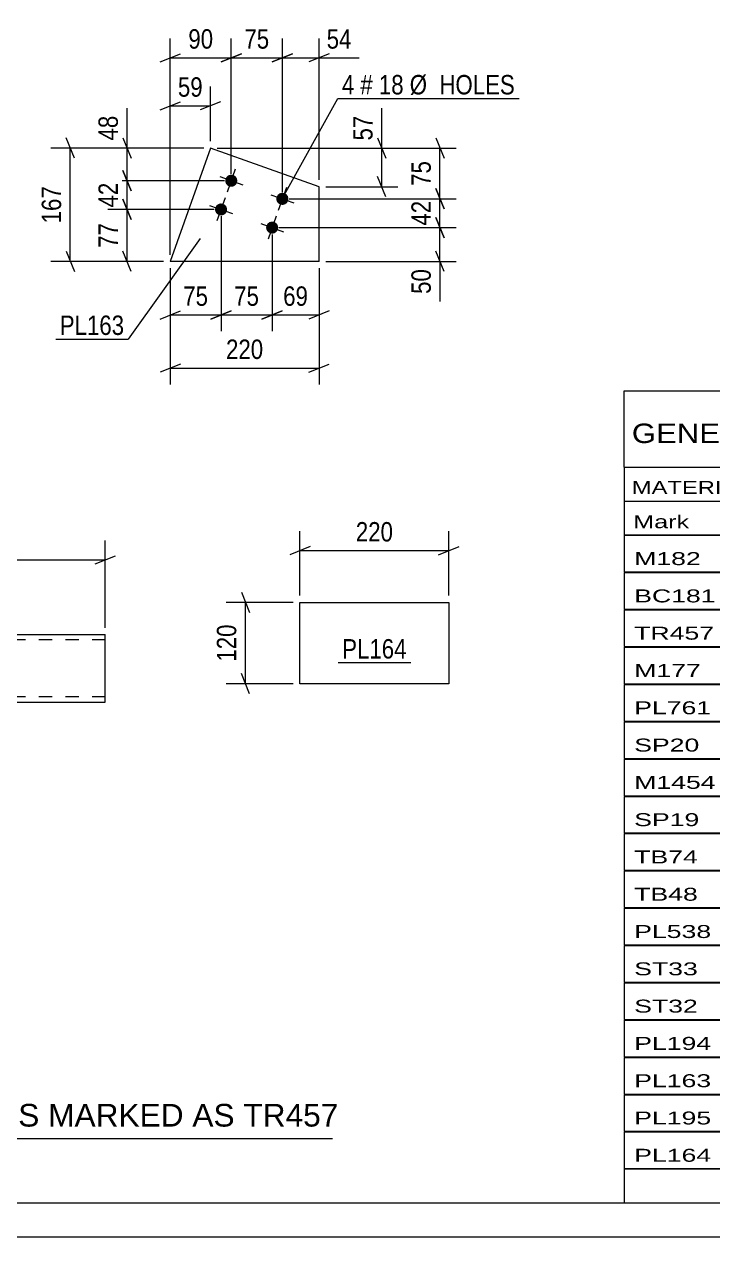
# Model space of a CAD drawing. Header units: millimetres. Extents: x 0 to 841, y 0 to 594.
# Drawn here: x 427.5 to 529.1, y 0 to 178.8 of the extents above; entities that cross this region are included whole.
import ezdxf

# ---------------------------------------------------------------- set-up
doc = ezdxf.new("R2010")
doc.units = ezdxf.units.MM
doc.linetypes.add('DXK_LINE_DOT2', pattern=[3.9198, 1.9599, -1.9599])
doc.styles.add('Arial', font='ARIAL.TTF', dxfattribs={"height": 0.2})
doc.styles.add('Arial Narrow', font='ARIALN.TTF', dxfattribs={"height": 0.2})

# ---------------------------------------------------------------- blocks, each defined once
blk = doc.blocks.new('Unknown-318892622-1113')
at = {"color": 5, "linetype": 'Continuous'}
for p, q in [((5, 5), (836, 5)), ((0, 0), (841, 0))]:
    blk.add_line(p, q, dxfattribs=at)
blk = doc.blocks.new('Part-318892622-2506 - 2489')
at = {"color": 2, "linetype": 'Continuous'}
for p, q in [((399.37, 80.43), (399.37, 88.83)), ((399.37, 88.83), (419.37, 88.83)), ((419.47, 88.83), (439.47, 88.83)), ((439.47, 78.83), (439.47, 88.83)), ((399.37, 80.43), (399.37, 78.83)), ((399.37, 78.83), (419.37, 78.83)), ((419.47, 78.83), (439.47, 78.83))]:
    blk.add_line(p, q, dxfattribs=at)
at = {"color": 7, "linetype": 'DXK_LINE_DOT2'}
for p, q in [((419.37, 88.03), (399.37, 88.03)), ((439.47, 88.03), (419.47, 88.03)), ((399.37, 78.95), (399.37, 80.43)), ((399.37, 79.63), (399.37, 79.69)), ((419.37, 79.63), (399.37, 79.63)), ((439.47, 79.63), (419.47, 79.63)), ((439.47, 79.63), (439.47, 79.69))]:
    blk.add_line(p, q, dxfattribs=at)
blk = doc.blocks.new('Part-318892622-15689 - 15688')
at = {"color": 2, "linetype": 'Continuous'}
for p, q in [((454.98, 160.56), (449.04, 143.84)), ((471, 154.87), (454.98, 160.56)), ((471, 143.84), (471, 154.87)), ((471, 143.84), (449.04, 143.84))]:
    blk.add_line(p, q, dxfattribs=at)
blk = doc.blocks.new('Bolt-318892622-15690 - 15688')
at = {"linetype": 'Continuous'}
for points in [[(458.9, 155.45, -1), (457.2, 156.05, -1)], [(466.44, 152.78, -1), (464.74, 153.38, -1)], [(457.39, 151.21, -1), (455.7, 151.81, -1)], [(464.93, 148.53, -1), (463.24, 149.14, -1)]]:
    blk.add_hatch(color=1, dxfattribs=at).paths.add_polyline_path(points)
at = {"color": 1, "linetype": 'Continuous'}
for p, q in [((458.65, 157.45), (457.45, 154.06)), ((456.35, 156.36), (459.75, 155.15)), ((466.19, 154.77), (464.99, 151.38)), ((454.85, 152.11), (458.24, 150.91)), ((457.15, 153.21), (455.94, 149.82)), ((463.89, 153.68), (467.29, 152.47)), ((464.69, 150.53), (463.48, 147.14)), ((462.39, 149.44), (465.78, 148.23))]:
    blk.add_line(p, q, dxfattribs=at)
blk = doc.blocks.new('Part-318892622-16465 - 16464')
at = {"color": 2, "linetype": 'Continuous'}
for p, q in [((468.19, 81.56), (468.19, 93.56)), ((468.19, 93.56), (490.15, 93.56)), ((490.15, 93.56), (490.15, 81.56)), ((490.15, 81.56), (468.19, 81.56))]:
    blk.add_line(p, q, dxfattribs=at)
blk = doc.blocks.new('StraightDimension-318892622-2512 - 2489')
at = {"color": 7, "linetype": 'Continuous'}
for p, q in [((399.37, 89.83), (399.37, 102.68)), ((439.47, 89.83), (439.47, 102.68)), ((400.87, 100.43), (397.87, 99.23)), ((437.97, 99.23), (440.97, 100.43)), ((399.37, 99.83), (439.47, 99.83))]:
    blk.add_line(p, q, dxfattribs=at)
at = {"color": 0}
blk.add_wipeout([(424.59, 100.58), (424.59, 104.78), (414.25, 104.78), (414.25, 100.58)], dxfattribs=at)
at = {"color": 3, "style": 'Arial Narrow'}
blk.add_text('18007', height=2.863, dxfattribs=at).set_placement((414.85, 101.18))
blk = doc.blocks.new('StraightDimension-318892622-15724 - 15688')
at = {"color": 7, "linetype": 'Continuous'}
for p, q in [((456.54, 150.51), (456.54, 133.55)), ((464.08, 147.84), (464.08, 133.55)), ((455.04, 135.35), (458.04, 136.55)), ((456.54, 135.95), (464.08, 135.95)), ((465.58, 136.55), (462.58, 135.35))]:
    blk.add_line(p, q, dxfattribs=at)
at = {"color": 0}
blk.add_wipeout([(462.74, 136.7), (462.74, 140.9), (457.89, 140.9), (457.89, 136.7)], dxfattribs=at)
at = {"color": 3, "style": 'Arial Narrow'}
blk.add_text('75', height=2.863, dxfattribs=at).set_placement((458.49, 137.3))
blk = doc.blocks.new('StraightDimension-318892622-15713 - 15688')
at = {"color": 7, "linetype": 'Continuous'}
for p, q in [((479.65, 162.06), (480.85, 159.06)), ((455.98, 160.56), (482.65, 160.56)), ((480.25, 154.87), (480.25, 160.56)), ((480.85, 153.37), (479.65, 156.37)), ((472, 154.87), (482.65, 154.87))]:
    blk.add_line(p, q, dxfattribs=at)
at = {"color": 0}
blk.add_wipeout([(479.5, 165.94), (475.3, 165.94), (475.3, 161.08), (479.5, 161.08)], dxfattribs=at)
at = {"color": 7, "linetype": 'Continuous'}
blk.add_line((480.25, 160.56), (480.25, 166.46), dxfattribs=at)
blk.add_line((480.25, 160.56), (480.25, 166.46), dxfattribs=at)
at = {"color": 3, "style": 'Arial Narrow'}
blk.add_text('57', height=2.863, rotation=90.0002, dxfattribs=at).set_placement((478.9, 161.68))
blk = doc.blocks.new('StraightDimension-318892622-15705 - 15688')
at = {"color": 7, "linetype": 'Continuous'}
for p, q in [((449.04, 144.84), (449.04, 169.64)), ((454.98, 161.56), (454.98, 169.64)), ((447.54, 166.19), (450.54, 167.39)), ((449.04, 166.79), (454.98, 166.79)), ((456.48, 167.39), (453.48, 166.19))]:
    blk.add_line(p, q, dxfattribs=at)
at = {"color": 0}
blk.add_wipeout([(454.44, 167.54), (454.44, 171.74), (449.58, 171.74), (449.58, 167.54)], dxfattribs=at)
at = {"color": 3, "style": 'Arial Narrow'}
blk.add_text('59', height=2.863, dxfattribs=at).set_placement((450.18, 168.14))
blk = doc.blocks.new('StraightDimension-318892622-16385 - 15688')
at = {"color": 7, "linetype": 'Continuous'}
for p, q in [((488.24, 154.58), (489.44, 151.58)), ((466.59, 153.08), (491.24, 153.08)), ((488.84, 148.84), (488.84, 153.08)), ((489.44, 147.34), (488.24, 150.34)), ((465.08, 148.84), (491.24, 148.84))]:
    blk.add_line(p, q, dxfattribs=at)
at = {"color": 0}
blk.add_wipeout([(488.09, 153.38), (483.89, 153.38), (483.89, 148.53), (488.09, 148.53)], dxfattribs=at)
at = {"color": 3, "style": 'Arial Narrow'}
blk.add_text('42', height=2.863, rotation=90.0002, dxfattribs=at).set_placement((487.49, 149.13))
blk = doc.blocks.new('StraightDimension-318892622-15709 - 15688')
at = {"color": 7, "linetype": 'Continuous'}
for p, q in [((449.04, 142.84), (449.04, 125.71)), ((471, 142.84), (471, 125.71)), ((450.54, 128.71), (447.54, 127.51)), ((449.04, 128.11), (471, 128.11)), ((469.5, 127.51), (472.5, 128.71))]:
    blk.add_line(p, q, dxfattribs=at)
at = {"color": 0}
blk.add_wipeout([(463.36, 128.86), (463.36, 133.06), (456.68, 133.06), (456.68, 128.86)], dxfattribs=at)
at = {"color": 3, "style": 'Arial Narrow'}
blk.add_text('220', height=2.863, dxfattribs=at).set_placement((457.28, 129.46))
blk = doc.blocks.new('StraightDimension-318892622-16412 - 15688')
at = {"color": 7, "linetype": 'Continuous'}
for p, q in [((449.04, 144.84), (449.04, 176.73)), ((458.05, 156.75), (458.05, 176.73)), ((447.54, 173.28), (450.54, 174.48)), ((449.04, 173.88), (458.05, 173.88)), ((459.55, 174.48), (456.55, 173.28))]:
    blk.add_line(p, q, dxfattribs=at)
at = {"color": 0}
blk.add_wipeout([(455.98, 174.63), (455.98, 178.83), (451.12, 178.83), (451.12, 174.63)], dxfattribs=at)
at = {"color": 3, "style": 'Arial Narrow'}
blk.add_text('90', height=2.863, dxfattribs=at).set_placement((451.72, 175.23))
blk = doc.blocks.new('StraightDimension-318892622-15719 - 15688')
at = {"color": 7, "linetype": 'Continuous'}
for p, q in [((434.9, 159.06), (433.7, 162.06)), ((453.98, 160.56), (431.45, 160.56)), ((434.3, 143.84), (434.3, 160.56)), ((433.7, 145.34), (434.9, 142.34)), ((448.04, 143.84), (431.45, 143.84))]:
    blk.add_line(p, q, dxfattribs=at)
at = {"color": 0}
blk.add_wipeout([(433.55, 155.54), (429.35, 155.54), (429.35, 148.86), (433.55, 148.86)], dxfattribs=at)
at = {"color": 3, "style": 'Arial Narrow'}
blk.add_text('167', height=2.863, rotation=90.0002, dxfattribs=at).set_placement((432.95, 149.46))
blk = doc.blocks.new('StraightDimension-318892622-15723 - 15688')
at = {"color": 7, "linetype": 'Continuous'}
for p, q in [((464.08, 147.84), (464.08, 133.55)), ((471, 142.84), (471, 133.55)), ((462.58, 135.35), (465.58, 136.55)), ((464.08, 135.95), (471, 135.95)), ((472.5, 136.55), (469.5, 135.35))]:
    blk.add_line(p, q, dxfattribs=at)
at = {"color": 0}
blk.add_wipeout([(469.97, 136.7), (469.97, 140.9), (465.11, 140.9), (465.11, 136.7)], dxfattribs=at)
at = {"color": 3, "style": 'Arial Narrow'}
blk.add_text('69', height=2.863, dxfattribs=at).set_placement((465.71, 137.3))
blk = doc.blocks.new('StraightDimension-318892622-15725 - 15688')
at = {"color": 7, "linetype": 'Continuous'}
for p, q in [((456.54, 150.51), (456.54, 133.55)), ((449.04, 142.84), (449.04, 133.55)), ((447.54, 135.35), (450.54, 136.55)), ((449.04, 135.95), (456.54, 135.95)), ((458.04, 136.55), (455.04, 135.35))]:
    blk.add_line(p, q, dxfattribs=at)
at = {"color": 0}
blk.add_wipeout([(455.22, 136.7), (455.22, 140.9), (450.37, 140.9), (450.37, 136.7)], dxfattribs=at)
at = {"color": 3, "style": 'Arial Narrow'}
blk.add_text('75', height=2.863, dxfattribs=at).set_placement((450.97, 137.3))
blk = doc.blocks.new('StraightDimension-318892622-15743 - 15688')
at = {"color": 7, "linetype": 'Continuous'}
for p, q in [((442.07, 162.06), (443.27, 159.06)), ((453.98, 160.56), (439.82, 160.56)), ((442.67, 155.75), (442.67, 160.56)), ((457.05, 155.75), (439.82, 155.75)), ((443.27, 154.25), (442.07, 157.25))]:
    blk.add_line(p, q, dxfattribs=at)
at = {"color": 0}
blk.add_wipeout([(441.92, 165.94), (437.72, 165.94), (437.72, 161.08), (441.92, 161.08)], dxfattribs=at)
at = {"color": 7, "linetype": 'Continuous'}
blk.add_line((442.67, 160.56), (442.67, 166.46), dxfattribs=at)
blk.add_line((442.67, 160.56), (442.67, 166.46), dxfattribs=at)
at = {"color": 3, "style": 'Arial Narrow'}
blk.add_text('48', height=2.863, rotation=90.0002, dxfattribs=at).set_placement((441.32, 161.68))
blk = doc.blocks.new('StraightDimension-318892622-15744 - 15688')
at = {"color": 7, "linetype": 'Continuous'}
for p, q in [((457.05, 155.75), (439.82, 155.75)), ((442.07, 157.25), (443.27, 154.25)), ((442.67, 151.51), (442.67, 155.75)), ((443.27, 150.01), (442.07, 153.01)), ((455.54, 151.51), (439.82, 151.51))]:
    blk.add_line(p, q, dxfattribs=at)
at = {"color": 0}
blk.add_wipeout([(441.92, 156.06), (437.72, 156.06), (437.72, 151.2), (441.92, 151.2)], dxfattribs=at)
at = {"color": 3, "style": 'Arial Narrow'}
blk.add_text('42', height=2.863, rotation=90.0002, dxfattribs=at).set_placement((441.32, 151.8))
blk = doc.blocks.new('StraightDimension-318892622-15745 - 15688')
at = {"color": 7, "linetype": 'Continuous'}
for p, q in [((442.07, 153.01), (443.27, 150.01)), ((455.54, 151.51), (439.82, 151.51)), ((442.67, 143.84), (442.67, 151.51)), ((443.27, 142.34), (442.07, 145.34)), ((448.04, 143.84), (439.82, 143.84))]:
    blk.add_line(p, q, dxfattribs=at)
at = {"color": 0}
blk.add_wipeout([(441.92, 150.1), (437.72, 150.1), (437.72, 145.25), (441.92, 145.25)], dxfattribs=at)
at = {"color": 3, "style": 'Arial Narrow'}
blk.add_text('77', height=2.863, rotation=90.0002, dxfattribs=at).set_placement((441.32, 145.85))
blk = doc.blocks.new('StraightDimension-318892622-16384 - 15688')
at = {"color": 7, "linetype": 'Continuous'}
for p, q in [((488.24, 162.06), (489.44, 159.06)), ((455.98, 160.56), (491.24, 160.56)), ((488.84, 153.08), (488.84, 160.56)), ((489.44, 151.58), (488.24, 154.58)), ((466.59, 153.08), (491.24, 153.08))]:
    blk.add_line(p, q, dxfattribs=at)
at = {"color": 0}
blk.add_wipeout([(488.09, 159.24), (483.89, 159.24), (483.89, 154.39), (488.09, 154.39)], dxfattribs=at)
at = {"color": 3, "style": 'Arial Narrow'}
blk.add_text('75', height=2.863, rotation=90.0002, dxfattribs=at).set_placement((487.49, 154.99))
blk = doc.blocks.new('StraightDimension-318892622-16386 - 15688')
at = {"color": 7, "linetype": 'Continuous'}
for p, q in [((488.24, 150.34), (489.44, 147.34)), ((465.08, 148.84), (491.24, 148.84)), ((488.84, 143.84), (488.84, 148.84)), ((489.44, 142.34), (488.24, 145.34)), ((472, 143.84), (491.24, 143.84))]:
    blk.add_line(p, q, dxfattribs=at)
at = {"color": 0}
blk.add_wipeout([(488.09, 143.31), (483.89, 143.31), (483.89, 138.46), (488.09, 138.46)], dxfattribs=at)
at = {"color": 7, "linetype": 'Continuous'}
blk.add_line((488.84, 143.84), (488.84, 137.93), dxfattribs=at)
blk.add_line((488.84, 143.84), (488.84, 137.93), dxfattribs=at)
at = {"color": 3, "style": 'Arial Narrow'}
blk.add_text('50', height=2.863, rotation=90.0002, dxfattribs=at).set_placement((487.49, 139.06))
blk = doc.blocks.new('StraightDimension-318892622-16410 - 15688')
at = {"color": 7, "linetype": 'Continuous'}
for p, q in [((465.59, 154.08), (465.59, 176.73)), ((471, 155.87), (471, 176.73)), ((464.09, 173.28), (467.09, 174.48)), ((465.59, 173.88), (471, 173.88)), ((472.5, 174.48), (469.5, 173.28))]:
    blk.add_line(p, q, dxfattribs=at)
at = {"color": 0}
blk.add_wipeout([(476.38, 174.63), (476.38, 178.83), (471.53, 178.83), (471.53, 174.63)], dxfattribs=at)
at = {"color": 7, "linetype": 'Continuous'}
blk.add_line((471, 173.88), (476.91, 173.88), dxfattribs=at)
blk.add_line((471, 173.88), (476.91, 173.88), dxfattribs=at)
at = {"color": 3, "style": 'Arial Narrow'}
blk.add_text('54', height=2.863, dxfattribs=at).set_placement((472.13, 175.23))
blk = doc.blocks.new('StraightDimension-318892622-16411 - 15688')
at = {"color": 7, "linetype": 'Continuous'}
for p, q in [((458.05, 156.75), (458.05, 176.73)), ((465.59, 154.08), (465.59, 176.73)), ((456.55, 173.28), (459.55, 174.48)), ((458.05, 173.88), (465.59, 173.88)), ((467.09, 174.48), (464.09, 173.28))]:
    blk.add_line(p, q, dxfattribs=at)
at = {"color": 0}
blk.add_wipeout([(464.25, 174.63), (464.25, 178.83), (459.39, 178.83), (459.39, 174.63)], dxfattribs=at)
at = {"color": 3, "style": 'Arial Narrow'}
blk.add_text('75', height=2.863, dxfattribs=at).set_placement((459.99, 175.23))
blk = doc.blocks.new('StraightDimension-318892622-16585 - 16464')
at = {"color": 7, "linetype": 'Continuous'}
for p, q in [((459.54, 95.06), (460.74, 92.06)), ((467.19, 93.56), (457.29, 93.56)), ((460.14, 81.56), (460.14, 93.56)), ((460.74, 80.06), (459.54, 83.06)), ((467.19, 81.56), (457.29, 81.56))]:
    blk.add_line(p, q, dxfattribs=at)
at = {"color": 0}
blk.add_wipeout([(459.39, 90.91), (455.19, 90.91), (455.19, 84.22), (459.39, 84.22)], dxfattribs=at)
at = {"color": 3, "style": 'Arial Narrow'}
blk.add_text('120', height=2.863, rotation=90.0002, dxfattribs=at).set_placement((458.79, 84.82))
blk = doc.blocks.new('StraightDimension-318892622-16589 - 16464')
at = {"color": 7, "linetype": 'Continuous'}
for p, q in [((468.19, 94.56), (468.19, 104.04)), ((490.15, 94.56), (490.15, 104.04)), ((469.69, 101.79), (466.69, 100.59)), ((468.19, 101.19), (490.15, 101.19)), ((488.65, 100.59), (491.65, 101.79))]:
    blk.add_line(p, q, dxfattribs=at)
at = {"color": 0}
blk.add_wipeout([(482.51, 101.94), (482.51, 106.14), (475.83, 106.14), (475.83, 101.94)], dxfattribs=at)
at = {"color": 3, "style": 'Arial Narrow'}
blk.add_text('220', height=2.863, dxfattribs=at).set_placement((476.43, 102.54))
blk = doc.blocks.new('Unknown-318892622-16950')
at = {"color": 7, "linetype": 'Continuous'}
for p, q in [((516, 124.75), (676, 124.75)), ((516, 113.5), (516, 124.75)), ((676, 124.75), (676, 113.5)), ((516, 113.5), (676, 113.5)), ((516, 113.5), (516, 108.5)), ((676, 113.5), (676, 108.5)), ((516, 108.5), (676, 108.5)), ((516, 108.5), (516, 103.5)), ((540, 108.5), (540, 103.5)), ((575.5, 108.5), (575.5, 103.5)), ((601.5, 108.5), (601.5, 103.5)), ((614.5, 108.5), (614.5, 103.5)), ((632, 108.5), (632, 103.5)), ((654, 108.5), (654, 103.5)), ((676, 108.5), (676, 103.5)), ((516, 103.5), (676, 103.5)), ((516, 103.45), (516, 98.05)), ((516, 103.45), (676, 103.45)), ((540, 103.5), (540, 98)), ((575.5, 103.5), (575.5, 98)), ((601.5, 103.5), (601.5, 98)), ((614.5, 103.5), (614.5, 98)), ((632, 103.5), (632, 98)), ((654, 103.5), (654, 98)), ((676, 103.45), (676, 98.05)), ((516, 98.05), (676, 98.05)), ((516, 97.95), (516, 92.55)), ((516, 97.95), (676, 97.95)), ((540, 98), (540, 92.5)), ((575.5, 98), (575.5, 92.5)), ((601.5, 98), (601.5, 92.5)), ((614.5, 98), (614.5, 92.5)), ((632, 98), (632, 92.5)), ((654, 98), (654, 92.5)), ((676, 97.95), (676, 92.55)), ((516, 92.55), (676, 92.55)), ((516, 92.45), (516, 87.05)), ((516, 92.45), (676, 92.45)), ((540, 92.5), (540, 87)), ((575.5, 92.5), (575.5, 87)), ((601.5, 92.5), (601.5, 87)), ((614.5, 92.5), (614.5, 87)), ((632, 92.5), (632, 87)), ((654, 92.5), (654, 87)), ((676, 92.45), (676, 87.05)), ((516, 87.05), (676, 87.05)), ((516, 86.95), (516, 81.55)), ((516, 86.95), (676, 86.95)), ((540, 87), (540, 81.5)), ((575.5, 87), (575.5, 81.5)), ((601.5, 87), (601.5, 81.5)), ((614.5, 87), (614.5, 81.5)), ((632, 87), (632, 81.5)), ((654, 87), (654, 81.5)), ((676, 86.95), (676, 81.55)), ((516, 81.55), (676, 81.55)), ((516, 81.45), (516, 76.05)), ((516, 81.45), (676, 81.45)), ((540, 81.5), (540, 76)), ((575.5, 81.5), (575.5, 76)), ((601.5, 81.5), (601.5, 76)), ((614.5, 81.5), (614.5, 76)), ((632, 81.5), (632, 76)), ((654, 81.5), (654, 76)), ((676, 81.45), (676, 76.05)), ((516, 76.05), (676, 76.05)), ((516, 75.95), (516, 70.55)), ((516, 75.95), (676, 75.95)), ((540, 76), (540, 70.5)), ((575.5, 76), (575.5, 70.5)), ((601.5, 76), (601.5, 70.5)), ((614.5, 76), (614.5, 70.5)), ((632, 76), (632, 70.5)), ((654, 76), (654, 70.5)), ((676, 75.95), (676, 70.55)), ((516, 70.55), (676, 70.55)), ((516, 70.45), (516, 65.05)), ((516, 70.45), (676, 70.45)), ((540, 70.5), (540, 65)), ((575.5, 70.5), (575.5, 65)), ((601.5, 70.5), (601.5, 65)), ((614.5, 70.5), (614.5, 65)), ((632, 70.5), (632, 65)), ((654, 70.5), (654, 65)), ((676, 70.45), (676, 65.05)), ((516, 65.05), (676, 65.05)), ((516, 64.95), (516, 59.55)), ((516, 64.95), (676, 64.95)), ((540, 65), (540, 59.5)), ((575.5, 65), (575.5, 59.5)), ((601.5, 65), (601.5, 59.5)), ((614.5, 65), (614.5, 59.5)), ((632, 65), (632, 59.5)), ((654, 65), (654, 59.5)), ((676, 64.95), (676, 59.55)), ((516, 59.55), (676, 59.55)), ((516, 59.45), (516, 54.05)), ((516, 59.45), (676, 59.45)), ((540, 59.5), (540, 54)), ((575.5, 59.5), (575.5, 54)), ((601.5, 59.5), (601.5, 54)), ((614.5, 59.5), (614.5, 54)), ((632, 59.5), (632, 54)), ((654, 59.5), (654, 54)), ((676, 59.45), (676, 54.05)), ((516, 54.05), (676, 54.05)), ((516, 53.95), (516, 48.55)), ((516, 53.95), (676, 53.95)), ((540, 54), (540, 48.5)), ((575.5, 54), (575.5, 48.5)), ((601.5, 54), (601.5, 48.5)), ((614.5, 54), (614.5, 48.5)), ((632, 54), (632, 48.5)), ((654, 54), (654, 48.5)), ((676, 53.95), (676, 48.55)), ((516, 48.55), (676, 48.55)), ((516, 48.45), (516, 43.05)), ((516, 48.45), (676, 48.45)), ((540, 48.5), (540, 43)), ((575.5, 48.5), (575.5, 43)), ((601.5, 48.5), (601.5, 43)), ((614.5, 48.5), (614.5, 43)), ((632, 48.5), (632, 43)), ((654, 48.5), (654, 43)), ((676, 48.45), (676, 43.05)), ((516, 43.05), (676, 43.05)), ((516, 42.95), (516, 37.55)), ((516, 42.95), (676, 42.95)), ((540, 43), (540, 37.5)), ((575.5, 43), (575.5, 37.5)), ((601.5, 43), (601.5, 37.5)), ((614.5, 43), (614.5, 37.5)), ((632, 43), (632, 37.5)), ((654, 43), (654, 37.5)), ((676, 42.95), (676, 37.55)), ((516, 37.55), (676, 37.55)), ((516, 37.45), (516, 32.05)), ((516, 37.45), (676, 37.45)), ((540, 37.5), (540, 32)), ((575.5, 37.5), (575.5, 32)), ((601.5, 37.5), (601.5, 32)), ((614.5, 37.5), (614.5, 32)), ((632, 37.5), (632, 32)), ((654, 37.5), (654, 32)), ((676, 37.45), (676, 32.05)), ((516, 32.05), (676, 32.05)), ((516, 31.95), (516, 26.55)), ((516, 31.95), (676, 31.95)), ((540, 32), (540, 26.5)), ((575.5, 32), (575.5, 26.5)), ((601.5, 32), (601.5, 26.5)), ((614.5, 32), (614.5, 26.5)), ((632, 32), (632, 26.5)), ((654, 32), (654, 26.5)), ((676, 31.95), (676, 26.55)), ((516, 26.55), (676, 26.55)), ((516, 26.45), (516, 21.05)), ((516, 26.45), (676, 26.45)), ((540, 26.5), (540, 21)), ((575.5, 26.5), (575.5, 21)), ((601.5, 26.5), (601.5, 21)), ((614.5, 26.5), (614.5, 21)), ((632, 26.5), (632, 21)), ((654, 26.5), (654, 21)), ((676, 26.45), (676, 21.05)), ((516, 21.05), (676, 21.05)), ((516, 20.95), (516, 15.55)), ((516, 20.95), (676, 20.95)), ((540, 21), (540, 15.5)), ((575.5, 21), (575.5, 15.5)), ((601.5, 21), (601.5, 15.5)), ((614.5, 21), (614.5, 15.5)), ((632, 21), (632, 15.5)), ((654, 21), (654, 15.5)), ((676, 20.95), (676, 15.55)), ((516, 15.55), (676, 15.55)), ((516, 15.45), (516, 10.05)), ((516, 15.45), (676, 15.45)), ((540, 15.5), (540, 10)), ((575.5, 15.5), (575.5, 10)), ((601.5, 15.5), (601.5, 10)), ((614.5, 15.5), (614.5, 10)), ((632, 15.5), (632, 10)), ((654, 15.5), (654, 10)), ((676, 15.45), (676, 10.05)), ((516, 10.05), (676, 10.05)), ((516, 10), (676, 10)), ((516, 10), (516, 5)), ((632, 10), (632, 5)), ((654, 10), (654, 5)), ((676, 10), (676, 5)), ((516, 5), (676, 5))]:
    blk.add_line(p, q, dxfattribs=at)
at = {"color": 7, "style": 'Arial Narrow'}
for s, height, width, p in [('GENERAL NOTES & WELD DETAILS :', 2.8633, 1.4, (517.15, 117.06)), ('REFER TYP DRAWING TYP-01', 1.9089, 1.6, (600.7, 117.16)), ("MATERIAL LIST FOR ASSEMBLY MK'D", 1.9089, 1.6, (517.15, 109.56)), ('TR457', 1.909, 1.794707, (609.9, 109.47)), ('1', 1.91, 1.794707, (638.08, 109.56)), ('No. Required', 1.9089, 1.6, (647.41, 109.56)), ('Mark', 1.909, 1.7, (517.34, 104.5)), ('Profile', 1.909, 1.7, (550.41, 104.5)), ('Material', 1.909, 1.7, (580.54, 104.56)), ('No.', 1.909, 1.7, (605.5, 104.56)), ('Length', 1.909, 1.7, (616, 104.56)), ('Area', 1.909, 1.7, (638.5, 104.56)), ('Weight', 1.909, 1.7, (658, 104.56))]:
    blk.add_text(s, height=height, dxfattribs=dict(at, width=width)).set_placement(p)
at = {"color": 7, "linetype": 'Continuous', "style": 'Arial Narrow'}
for s, height, width, p in [('M182', 1.909, 1.794707, (517.5, 99.06)), ('SHS100*6', 1.909, 1.794707, (542, 99.06)), ('E350', 1.909, 1.794707, (581.74, 99.06)), ('8', 1.91, 1.794707, (605.86, 99.06)), ('3261', 1.909, 1.794707, (618.58, 99.06)), ('1.3', 1.909, 1.794707, (642.32, 99.06)), ('456.9', 1.909, 1.794707, (658.96, 99.06)), ('BC181', 1.909, 1.794707, (517.5, 93.56)), ('SHS132*6', 1.909, 1.794707, (542, 93.56)), ('E350', 1.909, 1.794707, (581.74, 93.56)), ('1', 1.91, 1.794707, (605.86, 93.56)), ('18326', 1.909, 1.794707, (616.4, 93.56)), ('9.7', 1.909, 1.794707, (642.32, 93.56)), ('435.0', 1.909, 1.794707, (658.96, 93.56)), ('TR457', 1.909, 1.794707, (517.5, 88.06)), ('SHS100*8', 1.909, 1.794707, (542, 88.06)), ('E350', 1.909, 1.794707, (581.74, 88.06)), ('1', 1.91, 1.794707, (605.86, 88.06)), ('18007', 1.909, 1.794707, (616.4, 88.06)), ('7.2', 1.909, 1.794707, (642.32, 88.06)), ('416.1', 1.909, 1.794707, (658.96, 88.06)), ('M177', 1.909, 1.794707, (517.5, 82.56)), ('SHS100*6', 1.909, 1.794707, (542, 82.56)), ('E350', 1.909, 1.794707, (581.74, 82.56)), ('7', 1.91, 1.794707, (605.86, 82.56)), ('3167', 1.909, 1.794707, (618.58, 82.56)), ('1.2', 1.909, 1.794707, (642.32, 82.56)), ('383.7', 1.909, 1.794707, (658.96, 82.56)), ('PL761', 1.909, 1.794707, (517.5, 77.06)), ('PL12*300', 1.909, 1.794707, (542, 77.06)), ('E350', 1.909, 1.794707, (581.74, 77.06)), ('18', 1.909, 1.794707, (604.76, 77.06)), ('310', 1.909, 1.794707, (620.77, 77.06)), ('0.2', 1.909, 1.794707, (642.32, 77.06)), ('157.7', 1.909, 1.794707, (658.96, 77.06)), ('SP20', 1.909, 1.794707, (517.5, 71.56)), ('PL20*380', 1.909, 1.794707, (542, 71.56)), ('E350', 1.909, 1.794707, (581.74, 71.56)), ('6', 1.91, 1.794707, (605.86, 71.56)), ('380', 1.909, 1.794707, (620.77, 71.56)), ('0.3', 1.909, 1.794707, (642.32, 71.56)), ('136.0', 1.909, 1.794707, (658.96, 71.56)), ('M1454', 1.909, 1.794707, (517.5, 66.06)), ('RHS100*100*6', 1.9089, 1.794707, (542, 66.06)), ('E350', 1.909, 1.794707, (581.74, 66.06)), ('19', 1.909, 1.794707, (604.76, 66.06)), ('366', 1.909, 1.794707, (620.77, 66.06)), ('0.1', 1.909, 1.794707, (642.32, 66.06)), ('123.2', 1.909, 1.794707, (658.96, 66.06)), ('SP19', 1.909, 1.794707, (517.5, 60.56)), ('PL16*325', 1.909, 1.794707, (542, 60.56)), ('E350', 1.909, 1.794707, (581.74, 60.56)), ('4', 1.91, 1.794707, (605.86, 60.56)), ('325', 1.909, 1.794707, (620.77, 60.56)), ('0.2', 1.909, 1.794707, (642.32, 60.56)), ('53.1', 1.909, 1.794707, (661.14, 60.56)), ('TB74', 1.909, 1.794707, (517.5, 55.06)), ('RHS150*110*6', 1.9089, 1.794707, (542, 55.06)), ('E350', 1.909, 1.794707, (581.74, 55.06)), ('3', 1.91, 1.794707, (605.86, 55.06)), ('200', 1.909, 1.794707, (620.77, 55.06)), ('0.1', 1.909, 1.794707, (642.32, 55.06)), ('14.0', 1.909, 1.794707, (661.14, 55.06)), ('TB48', 1.909, 1.794707, (517.5, 49.56)), ('RHS150*110*6', 1.9089, 1.794707, (542, 49.56)), ('E350', 1.909, 1.794707, (581.74, 49.56)), ('3', 1.91, 1.794707, (605.86, 49.56)), ('180', 1.909, 1.794707, (620.77, 49.56)), ('0.1', 1.909, 1.794707, (642.32, 49.56)), ('12.6', 1.909, 1.794707, (661.14, 49.56)), ('PL538', 1.909, 1.794707, (517.5, 44.06)), ('PL10*150', 1.909, 1.794707, (542, 44.06)), ('E350', 1.909, 1.794707, (581.74, 44.06)), ('6', 1.91, 1.794707, (605.86, 44.06)), ('170', 1.909, 1.794707, (620.77, 44.06)), ('0.1', 1.909, 1.794707, (642.32, 44.06)), ('12.0', 1.909, 1.794707, (661.14, 44.06)), ('ST33', 1.909, 1.794707, (517.5, 38.56)), ('PL8*100', 1.909, 1.794707, (542, 38.56)), ('E350', 1.909, 1.794707, (581.74, 38.56)), ('24', 1.909, 1.794707, (604.76, 38.56)), ('135', 1.909, 1.794707, (620.77, 38.56)), ('0.0', 1.909, 1.794707, (642.32, 38.56)), ('10.0', 1.909, 1.794707, (661.14, 38.56)), ('ST32', 1.909, 1.794707, (517.5, 33.06)), ('PL8*100', 1.909, 1.794707, (542, 33.06)), ('E350', 1.909, 1.794707, (581.74, 33.06)), ('24', 1.909, 1.794707, (604.76, 33.06)), ('121', 1.909, 1.794707, (620.77, 33.06)), ('0.0', 1.909, 1.794707, (642.32, 33.06)), ('8.9', 1.909, 1.794707, (663.33, 33.06)), ('PL194', 1.909, 1.794707, (517.5, 27.56)), ('PL12*186', 1.909, 1.794707, (542, 27.56)), ('E350', 1.909, 1.794707, (581.74, 27.56)), ('1', 1.91, 1.794707, (605.86, 27.56)), ('257', 1.909, 1.794707, (620.77, 27.56)), ('0.1', 1.909, 1.794707, (642.32, 27.56)), ('2.9', 1.909, 1.794707, (663.33, 27.56)), ('PL163', 1.909, 1.794707, (517.5, 22.06)), ('PL12*167', 1.909, 1.794707, (542, 22.06)), ('E350', 1.909, 1.794707, (581.74, 22.06)), ('1', 1.91, 1.794707, (605.86, 22.06)), ('220', 1.909, 1.794707, (620.77, 22.06)), ('0.1', 1.909, 1.794707, (642.32, 22.06)), ('2.6', 1.909, 1.794707, (663.33, 22.06)), ('PL195', 1.909, 1.794707, (517.5, 16.56)), ('PL10*120', 1.909, 1.794707, (542, 16.56)), ('E350', 1.909, 1.794707, (581.74, 16.56)), ('1', 1.91, 1.794707, (605.86, 16.56)), ('257', 1.909, 1.794707, (620.77, 16.56)), ('0.1', 1.909, 1.794707, (642.32, 16.56)), ('2.4', 1.909, 1.794707, (663.33, 16.56)), ('PL164', 1.909, 1.794707, (517.5, 11.06)), ('PL10*120', 1.909, 1.794707, (542, 11.06)), ('E350', 1.909, 1.794707, (581.74, 11.06)), ('1', 1.91, 1.794707, (605.86, 11.06)), ('220', 1.909, 1.794707, (620.77, 11.06)), ('0.1', 1.909, 1.794707, (642.32, 11.06)), ('2.1', 1.909, 1.794707, (663.33, 11.06)), ('Total', 1.909, 1.7, (618.33, 6.5)), ('47.2', 1.909, 1.794707, (639.64, 6.5)), ('2229.3', 1.909, 1.794707, (656.77, 6.5))]:
    blk.add_text(s, height=height, dxfattribs=dict(at, width=width)).set_placement(p)
blk = doc.blocks.new('Unknown-318892622-16951')
at = {"color": 7, "linetype": 'Continuous'}
blk.add_line((403, 14.5), (473, 14.5), dxfattribs=at)
at = {"color": 7, "style": 'Arial'}
blk.add_text('ONE-TRUSS MARKED AS TR457', height=3.3428, dxfattribs=at).set_placement((402.24, 16.25))
blk = doc.blocks.new('Mark-318892622-15825 - 15688')
at = {"color": 0}
for points in [[(476.2, 168.48), (476.2, 171.48), (474.37, 171.48), (474.37, 168.48)], [(478.93, 168.48), (478.93, 171.48), (477.1, 171.48), (477.1, 168.48)], [(483.48, 168.48), (483.48, 171.48), (479.83, 171.48), (479.83, 168.48)], [(499.91, 168.48), (499.91, 171.48), (484.38, 171.48), (484.38, 168.48)]]:
    blk.add_wipeout(points, dxfattribs=at)
for points in [[(476.2, 168.48), (476.2, 171.48), (474.37, 171.48), (474.37, 168.48)], [(478.93, 168.48), (478.93, 171.48), (477.1, 171.48), (477.1, 168.48)], [(483.48, 168.48), (483.48, 171.48), (479.83, 171.48), (479.83, 168.48)], [(499.91, 168.48), (499.91, 171.48), (484.38, 171.48), (484.38, 168.48)]]:
    blk.add_wipeout(points, dxfattribs=at)
at = {"color": 7, "linetype": 'Continuous'}
for p, q in [((465.62, 153.18), (473.77, 167.88)), ((473.77, 167.88), (500.51, 167.88))]:
    blk.add_line(p, q, dxfattribs=at)
at = {"color": 3, "style": 'Arial Narrow'}
for s, height, p in [('4', 2.86, (474.37, 168.48)), ('#', 2.86, (477.1, 168.48)), ('18', 2.863, (479.83, 168.48)), ('Ø  HOLES', 2.863, (484.38, 168.48))]:
    blk.add_text(s, height=height, dxfattribs=at).set_placement(p)
blk = doc.blocks.new('Mark-318892622-15822 - 15688')
at = {"color": 0}
blk.add_wipeout([(442.26, 133), (442.26, 136), (432.75, 136), (432.75, 133)], dxfattribs=at)
blk.add_wipeout([(442.26, 133), (442.26, 136), (432.75, 136), (432.75, 133)], dxfattribs=at)
at = {"color": 30, "linetype": 'Continuous'}
for p in [(453.47, 147.21), (432.15, 132.4)]:
    blk.add_line(p, (442.86, 132.4), dxfattribs=at)
at = {"color": 3, "style": 'Arial Narrow'}
blk.add_text('PL163', height=2.863, dxfattribs=at).set_placement((432.75, 133))
blk = doc.blocks.new('Mark-318892622-16600 - 16464')
at = {"color": 0}
blk.add_wipeout([(483.92, 85.28), (483.92, 88.28), (474.42, 88.28), (474.42, 85.28)], dxfattribs=at)
blk.add_wipeout([(483.92, 85.28), (483.92, 88.28), (474.42, 88.28), (474.42, 85.28)], dxfattribs=at)
at = {"color": 30, "linetype": 'Continuous'}
blk.add_line((473.82, 84.68), (484.52, 84.68), dxfattribs=at)
at = {"color": 3, "style": 'Arial Narrow'}
blk.add_text('PL164', height=2.863, dxfattribs=at).set_placement((474.42, 85.28))

msp = doc.modelspace()

# ---------------------------------------------------------------- block references
for name in ['Unknown-318892622-1113', 'Part-318892622-15689 - 15688', 'Bolt-318892622-15690 - 15688', 'Unknown-318892622-16950', 'Part-318892622-16465 - 16464', 'Part-318892622-2506 - 2489', 'Unknown-318892622-16951']:
    msp.add_blockref(name, (0, 0))

# ---------------------------------------------------------------- next in the draw order: block references
for name in ['StraightDimension-318892622-15713 - 15688', 'StraightDimension-318892622-15724 - 15688', 'StraightDimension-318892622-2512 - 2489', 'StraightDimension-318892622-16585 - 16464', 'Mark-318892622-16600 - 16464']:
    msp.add_blockref(name, (0, 0))

# ---------------------------------------------------------------- next in the draw order: block references
for name in ['StraightDimension-318892622-15705 - 15688', 'StraightDimension-318892622-16385 - 15688', 'StraightDimension-318892622-15709 - 15688', 'StraightDimension-318892622-16589 - 16464']:
    msp.add_blockref(name, (0, 0))

# ---------------------------------------------------------------- next in the draw order: block references
for name in ['StraightDimension-318892622-16412 - 15688', 'StraightDimension-318892622-15723 - 15688']:
    msp.add_blockref(name, (0, 0))

# ---------------------------------------------------------------- next in the draw order: block references
for name in ['StraightDimension-318892622-15719 - 15688', 'StraightDimension-318892622-16386 - 15688']:
    msp.add_blockref(name, (0, 0))

# ---------------------------------------------------------------- next in the draw order: block references
for name in ['StraightDimension-318892622-15743 - 15688', 'StraightDimension-318892622-15725 - 15688']:
    msp.add_blockref(name, (0, 0))

# ---------------------------------------------------------------- next in the draw order: block references
msp.add_blockref('StraightDimension-318892622-15744 - 15688', (0, 0))

# ---------------------------------------------------------------- next in the draw order: block references
msp.add_blockref('StraightDimension-318892622-15745 - 15688', (0, 0))

# ---------------------------------------------------------------- next in the draw order: block references
for name in ['StraightDimension-318892622-16384 - 15688', 'Mark-318892622-15822 - 15688']:
    msp.add_blockref(name, (0, 0))

# ---------------------------------------------------------------- next in the draw order: block references
msp.add_blockref('StraightDimension-318892622-16410 - 15688', (0, 0))

# ---------------------------------------------------------------- next in the draw order: block references
msp.add_blockref('StraightDimension-318892622-16411 - 15688', (0, 0))

# ---------------------------------------------------------------- next in the draw order: block references
msp.add_blockref('Mark-318892622-15825 - 15688', (0, 0))

doc.saveas('drawing.dxf')
